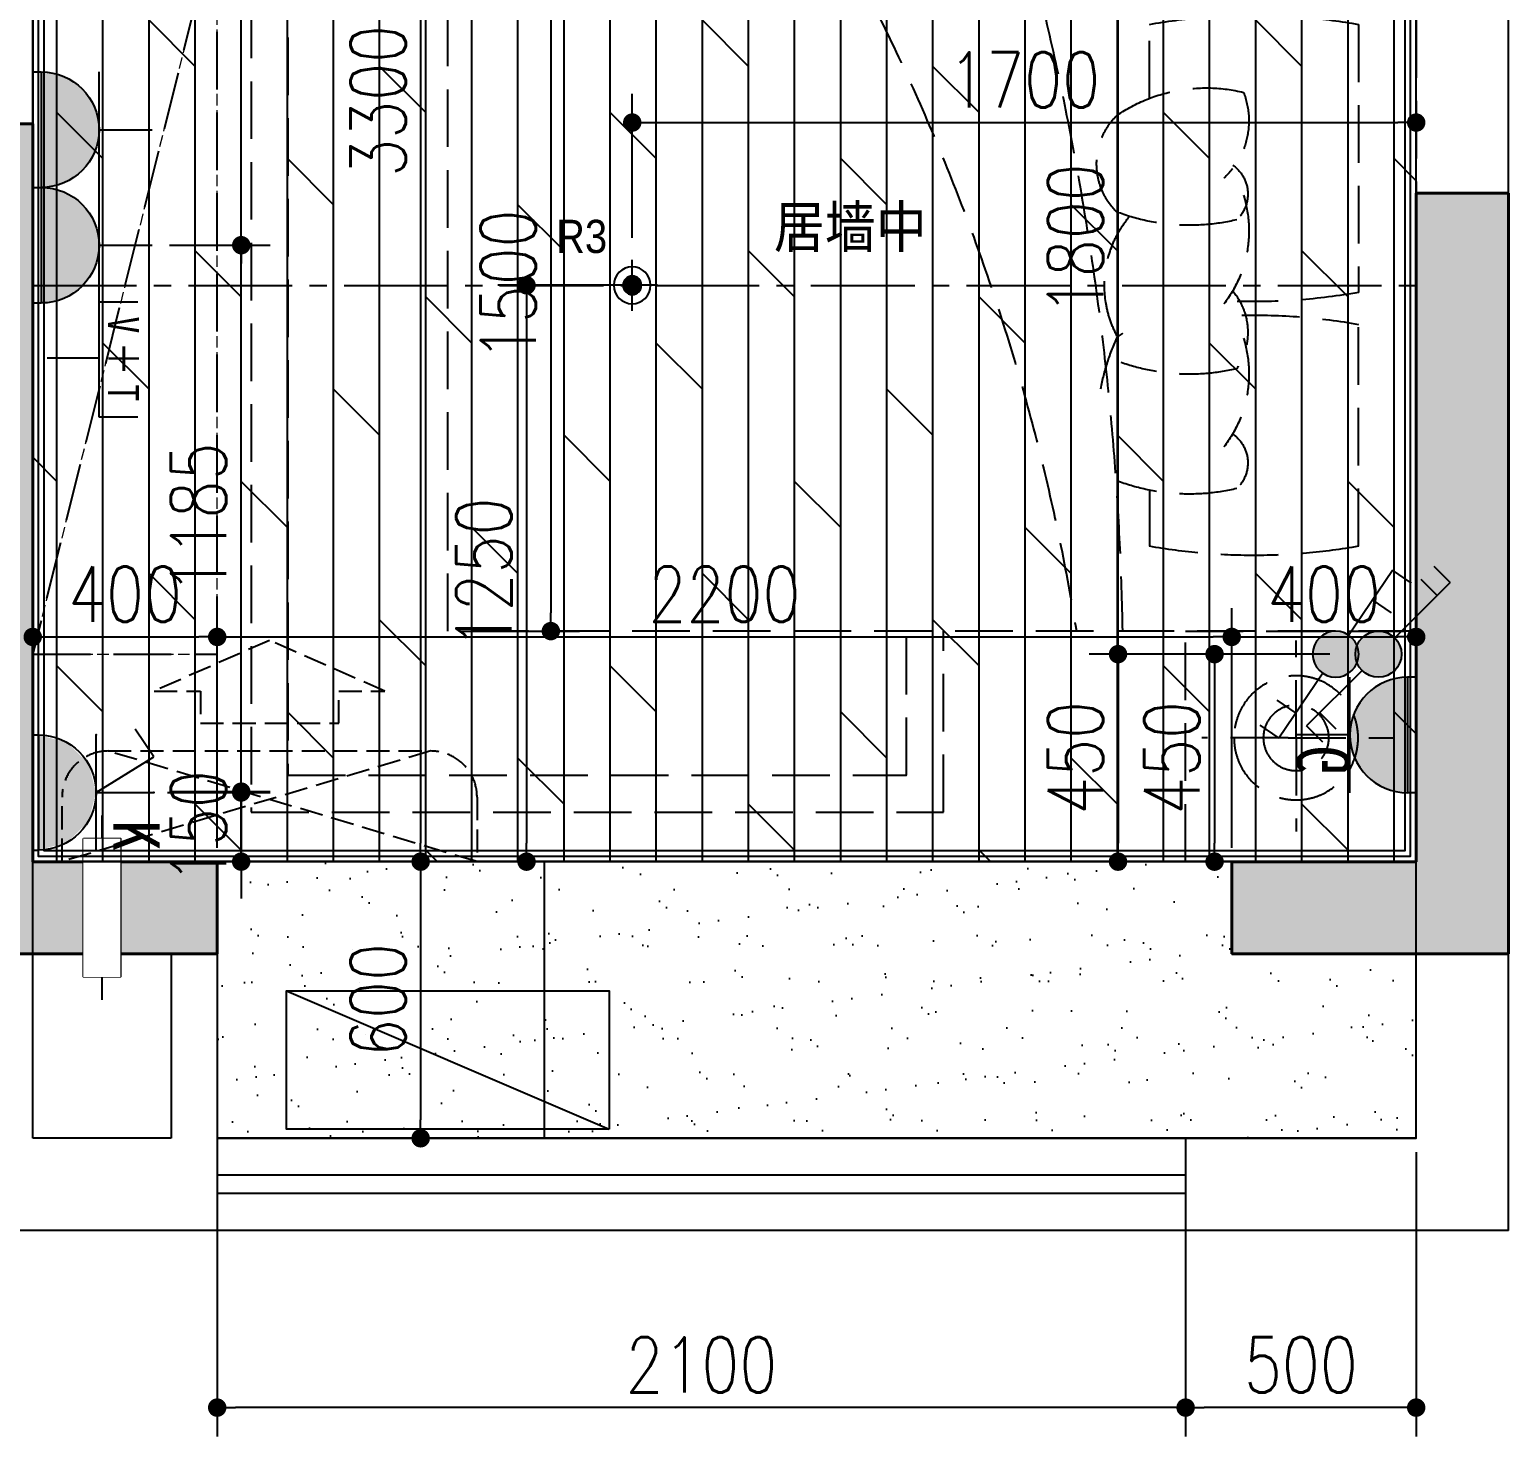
# Model space of a CAD drawing. Header units: inches. Extents: x -2597087 to 134135, y -662679 to 20000.
# Drawn here: x 14211 to 17418, y -42549 to -39497 of the extents above; entities that cross this region are included whole.
import ezdxf
from ezdxf.enums import TextEntityAlignment as Align

# ---------------------------------------------------------------- set-up
doc = ezdxf.new("R2010")
doc.units = ezdxf.units.IN
doc.header["$LTSCALE"] = 100
doc.header["$MEASUREMENT"] = 0
for name, pattern in [('CENTER', [50.8, 31.75, -6.35, 6.35, -6.35]), ('CENTER2', [1.125, 0.75, -0.125, 0.125, -0.125]), ('DASH', [0.35, 0.25, -0.1]), ('DASHDOT2', [12.7, 6.35, -3.175, 0, -3.175])]:
    doc.linetypes.add(name, pattern=pattern)
doc.layers.get('0').update_dxf_attribs({"linetype": 'CONTINUOUS'})
doc.layers.get('Defpoints').update_dxf_attribs({"linetype": 'CONTINUOUS'})
for name, color, linetype in [('-04给水图层', 142, 'CENTER'), ('AIR', 252, 'DASH'), ('air-out', 193, 'CONTINUOUS'), ('EQUIP-动力', 3, 'CONTINUOUS'), ('EQUIP-动力-DIM', 3, 'CONTINUOUS'), ('EQUIP-照明', 3, 'CONTINUOUS'), ('floor', 8, 'CONTINUOUS'), ('FUR-DIM', 3, 'CONTINUOUS'), ('PUB_HATCH', 8, 'CONTINUOUS'), ('RC', 1, 'CONTINUOUS'), ('Rc-L-dim', 4, 'CONTINUOUS'), ('WALL', 7, 'CONTINUOUS'), ('wall-dim', 3, 'CONTINUOUS'), ('WINDOW', 4, 'CONTINUOUS'), ('天花开线', 4, 'CONTINUOUS'), ('空调', 8, 'CONTINUOUS')]:
    doc.layers.add(name, color=color, linetype=linetype)
for name, color, linetype, lineweight in [('air-in', 1, 'CONTINUOUS', 0), ('COLUMN', 30, 'CONTINUOUS', 40), ('FUR', 8, 'CONTINUOUS', 0)]:
    doc.layers.add(name, color=color, linetype=linetype, lineweight=lineweight)
doc.styles.add('_TEL_DIM', font='ROS', dxfattribs={"width": 0.7, "height": 3.5, "bigfont": 'HZTXT'})
doc.styles.get("Standard").update_dxf_attribs({"font": 'txt.shx', "width": 0.8, "bigfont": 'GBCBIG.shx'})
doc.styles.add('STYLE1', font='stylu.ttf')
doc.styles.add('宋体', font='', dxfattribs={"width": 0.8})
doc.styles.get('宋体').set_extended_font_data('SimSun')
doc.dimstyles.new('50', dxfattribs={"dimscale": 50, "dimtxt": 2.4, "dimasz": 0.8, "dimexe": 1.25, "dimexo": 0.6, "dimgap": 0.65, "dimtad": 1, "dimdec": 0, "dimdsep": 46, "dimtxsty": 'Standard', "dimblk1": 'DOT', "dimblk2": 'DOT', "dimsah": 1, "dimcen": 2.5, "dimclrd": 3, "dimclre": 3, "dimclrt": 3, "dimadec": 0, "dimazin": 0, "dimtfac": 1, "dimtdec": 0, "dimtix": 1, "dimtmove": 2, "dimatfit": 0, "dimldrblk": 'DOT', "dimfxl": 5, "dimfxlon": 1, "dimarcsym": 0})

# ---------------------------------------------------------------- blocks, each defined once
blk = doc.blocks.new('9#BZCcolumn')
at = {"layer": 'PUB_HATCH'}
for points in [[(254234.7, -30840.9), (254034.7, -30840.9), (254034.7, -32440.9), (253634.7, -32440.9), (253634.7, -32640.9), (254234.7, -32640.9)], [(250834.7, -30990.9), (250834.7, -32640.9), (251434.7, -32640.9), (251434.7, -32440.9), (251034.7, -32440.9), (251034.7, -30990.9)]]:
    blk.add_hatch(color=256, dxfattribs=at).paths.add_polyline_path(points)
at = {"layer": 'COLUMN'}
for p, q in [((254234.7, -30840.9), (254034.7, -30840.9)), ((254034.7, -30840.9), (254034.7, -32440.9)), ((250834.7, -30990.9), (250834.7, -32640.9)), ((251034.7, -30990.9), (250834.7, -30990.9)), ((251034.7, -32440.9), (251034.7, -30990.9)), ((251434.7, -32440.9), (251034.7, -32440.9)), ((251434.7, -32640.9), (251434.7, -32440.9)), ((254034.7, -32440.9), (253634.7, -32440.9)), ((253634.7, -32440.9), (253634.7, -32640.9)), ((250834.7, -32640.9), (251434.7, -32640.9)), ((253634.7, -32640.9), (254234.7, -32640.9))]:
    blk.add_line(p, q, dxfattribs=at)
blk = doc.blocks.new('KL-TY')
at = {"layer": '空调', "ltscale": 100}
blk.add_lwpolyline([(90, 75), (90, -275), (90, -325)], dxfattribs=at)
blk.add_lwpolyline([(50, 25), (130, 25), (130, -275), (50, -275)], close=True, dxfattribs=at)
at = {"ltscale": 100}
blk.add_wipeout([(50, 25), (130, 25), (130, -275), (50, -275)], dxfattribs=at).dxf.layer = '空调'
blk = doc.blocks.new('A$C65142D5C')
at = {"layer": '空调', "linetype": 'DASH', "ltscale": 2}
for p, q in [((240, 100), (0, 900)), ((0, 0), (240, 800))]:
    blk.add_line(p, q, dxfattribs=at)
blk.add_lwpolyline([(0, 0), (0, 900), (140, 900, -0.414214), (240, 800), (240, 100, -0.414214), (140, 0)], format="xyb", close=True, dxfattribs=at)
blk.add_lwpolyline([(370, 700), (370, 600), (300, 600), (300, 300), (370, 300), (370, 200), (480, 450)], close=True, dxfattribs=at)
blk = doc.blocks.new('k1')
at = {"ltscale": 500}
blk.add_line((700, 300), (0, 0), dxfattribs=at)
blk.add_lwpolyline([(0, 0), (700, 0), (700, 300), (0, 300)], close=True, dxfattribs=at)
blk = doc.blocks.new('gfsss')
at = {"color": 2, "linetype": 'DASH', "ltscale": 5}
for p, q in [((1550945.5, -158739.4), (1551445.5, -158739.4)), ((1551445.5, -158739.4), (1551445.5, -159239.3)), ((1550945.5, -159239.3), (1550945.5, -159239.3)), ((1551445.5, -159239.3), (1550945.5, -159239.3)), ((1551445.5, -160739.3), (1550945.5, -160739.3)), ((1551445.5, -161239.3), (1551445.5, -160739.3)), ((1550945.5, -161239.3), (1551445.5, -161239.3))]:
    blk.add_line(p, q, dxfattribs=at)
at = {"color": 8, "linetype": 'DASH', "ltscale": 5}
for p, q in [((1551205.9, -159007.9), (1551205.9, -158804.6)), ((1552050.4, -159239.3), (1552050.4, -158926.9)), ((1552050.4, -158926.9), (1553392.2, -158926.9)), ((1553392.2, -158926.9), (1553392.2, -161051.8)), ((1551223.3, -159007.9), (1550991.9, -159007.9)), ((1551205.9, -159007.9), (1551205.9, -159218.9)), ((1551223.3, -159007.9), (1551410.2, -159007.9)), ((1552050.4, -161051.8), (1552050.4, -160739.3)), ((1551205.9, -160970.8), (1551205.9, -160759.7)), ((1551223.3, -160970.8), (1550991.9, -160970.8)), ((1551205.9, -160970.8), (1551205.9, -161174.1)), ((1551223.3, -160970.8), (1551410.2, -160970.8)), ((1553392.2, -161051.8), (1552050.4, -161051.8))]:
    blk.add_line(p, q, dxfattribs=at)
at = {"color": 1, "linetype": 'DASH', "ltscale": 5}
for p, q in [((1551970.4, -159239.3), (1551970.4, -158846.9)), ((1551970.4, -158846.9), (1553472.2, -158846.9)), ((1553472.2, -158846.9), (1553472.2, -161131.8)), ((1551970.4, -161131.8), (1551970.4, -160739.3)), ((1553472.2, -161131.8), (1551970.4, -161131.8))]:
    blk.add_line(p, q, dxfattribs=at)
at = {"color": 2, "linetype": 'DASH', "ltscale": 5}
for points in [[(1550945.5, -159239.3), (1550945.5, -158739.4)], [(1550945.5, -160739.3), (1550945.5, -161239.3)]]:
    blk.add_lwpolyline(points, dxfattribs=at)
blk.add_lwpolyline([(1550945.5, -159239.3), (1550945.5, -159239.3), (1550945.5, -160739.3), (1553045.5, -160739.3), (1553045.5, -159239.3)], close=True, dxfattribs=at)
at = {"color": 8, "linetype": 'DASH', "ltscale": 5}
for points in [[(1551524.1, -159583.9), (1551524.1, -159423.5, 0.088227), (1551070.7, -159423.5), (1551070.7, -160004.7, 0.051029), (1551333.6, -160024.2)], [(1551334.7, -159847.1, 0.150015), (1551594.9, -159830.3, 0.421158), (1551593.4, -159619.8)], [(1551524.1, -160433.6), (1551524.1, -160555.2, -0.088227), (1551070.7, -160555.2), (1551070.7, -160074, -0.049068), (1551323.4, -160054.2, -0.049068)], [(1551629.5, -160213.5, 0.0597), (1551593.4, -160100.8)], [(1551334.7, -160170.1, 0.144255), (1551585.5, -160156.7)], [(1551334.7, -160430.1, 0.147531), (1551590.8, -160414.8)]]:
    blk.add_lwpolyline(points, format="xyb", dxfattribs=at)
at = {"linetype": 'DASH', "ltscale": 5}
for centre in [(1551205.9, -159007.9), (1551205.9, -160970.8)]:
    blk.add_circle(centre, 134.6, dxfattribs=at)
at = {"color": 8, "linetype": 'DASH', "ltscale": 5}
for centre in [(1551205.9, -159007.9), (1551205.9, -160970.8)]:
    blk.add_circle(centre, 71.1, dxfattribs=at)
at = {"linetype": 'DASH', "ltscale": 5}
for centre, radius, start, end in [((1557845, -160850.6), 6263.5, 165.09302, 178.98203), ((1556289.3, -161484.1), 4666.7, 151.2482, 170.8167)]:
    blk.add_arc(centre, radius, start, end, dxfattribs=at)
at = {"color": 8, "linetype": 'DASH', "ltscale": 5}
for centre, radius, start, end in [((1551478.3, -159632.5), 169.9, 158.6886, 226.9463), ((1551401, -159906.3), 345.1, 56.1083, 103.5553), ((1551387.4, -159791.4), 76.7, 124.929, 226.6251), ((1551568.3, -159871), 260, 162.7207, 217.6076), ((1551387.1, -159989.7), 234.3, 331.7009, 39.7819), ((1551450.8, -160091.6), 140.2, 140.0013, 214.052), ((1551568.3, -160181), 260, 162.7207, 217.6076), ((1551401, -160387.3), 345.1, 56.1083, 58.4666), ((1551387.4, -160374.4), 76.7, 124.929, 226.6251)]:
    blk.add_arc(centre, radius, start, end, dxfattribs=at)
blk = doc.blocks.new('_Dot')
at = {"color": 0, "linetype": 'ByBlock', "lineweight": -2}
blk.add_line((-0.5, 0), (-1, 0), dxfattribs=at)
at = {"color": 0, "linetype": 'ByBlock', "const_width": 0.5}
blk.add_lwpolyline([(-0.25, 0, 1), (0.25, 0, 1)], format="xyb", close=True, dxfattribs=at)
blk = doc.blocks.new('*D1186')
at = {"layer": 'Defpoints', "color": 0, "transparency": 16777216}
for p in [(15118, -39302.1), (15118, -40802.1), (15341.4, -40802.1)]:
    blk.add_point(p, dxfattribs=at)
at = {"layer": 'FUR-DIM', "color": 3, "lineweight": -2, "transparency": 16777216}
for p, q in [((15148, -39302.1), (15403.9, -39302.1)), ((15341.4, -39342.1), (15341.4, -40762.1)), ((15148, -40802.1), (15403.9, -40802.1))]:
    blk.add_line(p, q, dxfattribs=at)
at = {"layer": 'FUR-DIM', "color": 3, "lineweight": -2, "transparency": 16777216, "xscale": 40, "yscale": 40, "zscale": 40}
for p, rotation in [((15341.4, -39302.1), 90), ((15341.4, -40802.1), 270)]:
    blk.add_blockref('_Dot', p, dxfattribs=dict(at, rotation=rotation))
at = {"layer": 'FUR-DIM', "color": 3, "transparency": 16777216, "insert": (15248.9, -40052.1), "char_height": 120, "attachment_point": 5, "rotation": 90}
blk.add_mtext('1500', dxfattribs=at)
blk = doc.blocks.new('$2134')
h = blk.add_hatch(color=250)
h.dxf.hatch_style = 1
edge = h.paths.add_edge_path()
edge.add_arc((12324.7, 10810.7), 20, 0, 360)
at = {"color": 1}
for p, q in [((12324.7, 10755.7), (12324.7, 10865.7)), ((12269.7, 10810.7), (12389.6, 10810.7))]:
    blk.add_line(p, q, dxfattribs=at)
for radius in [40, 20]:
    blk.add_circle((12324.7, 10810.7), radius, dxfattribs=at)
blk = doc.blocks.new('*D1192')
at = {"layer": 'Defpoints', "color": 0, "transparency": 16777216}
for p in [(17217.9, -39699.1), (15517.9, -40052.1), (17217.9, -40052.1)]:
    blk.add_point(p, dxfattribs=at)
at = {"layer": 'Rc-L-dim', "color": 3, "lineweight": -2, "transparency": 16777216}
for p, q in [((15517.9, -39949.1), (15517.9, -39636.6)), ((17217.9, -39949.1), (17217.9, -39636.6)), ((15557.9, -39699.1), (17177.9, -39699.1))]:
    blk.add_line(p, q, dxfattribs=at)
at = {"layer": 'Rc-L-dim', "color": 3, "lineweight": -2, "transparency": 16777216, "xscale": 40, "yscale": 40, "zscale": 40, "rotation": 180}
blk.add_blockref('_Dot', (15517.9, -39699.1), dxfattribs=at)
at = {"layer": 'Rc-L-dim', "color": 3, "lineweight": -2, "transparency": 16777216, "xscale": 40, "yscale": 40, "zscale": 40}
blk.add_blockref('_Dot', (17217.9, -39699.1), dxfattribs=at)
at = {"layer": 'Rc-L-dim', "color": 3, "transparency": 16777216, "insert": (16367.9, -39606.6), "char_height": 120, "attachment_point": 5}
blk.add_mtext('1700', dxfattribs=at)
blk = doc.blocks.new('*D1193')
at = {"layer": 'Defpoints', "color": 0, "transparency": 16777216}
for p in [(15517.9, -40052.1), (15288.7, -41302.1), (15517.9, -41302.1)]:
    blk.add_point(p, dxfattribs=at)
at = {"layer": 'Rc-L-dim', "color": 3, "lineweight": -2, "transparency": 16777216}
for p, q in [((15487.9, -40052.1), (15226.2, -40052.1)), ((15288.7, -40092.1), (15288.7, -41262.1)), ((15487.9, -41302.1), (15226.2, -41302.1))]:
    blk.add_line(p, q, dxfattribs=at)
at = {"layer": 'Rc-L-dim', "color": 3, "lineweight": -2, "transparency": 16777216, "xscale": 40, "yscale": 40, "zscale": 40}
for p, rotation in [((15288.7, -40052.1), 90), ((15288.7, -41302.1), 270)]:
    blk.add_blockref('_Dot', p, dxfattribs=dict(at, rotation=rotation))
at = {"layer": 'Rc-L-dim', "color": 3, "transparency": 16777216, "insert": (15196.2, -40677.1), "char_height": 120, "attachment_point": 5, "rotation": 90}
blk.add_mtext('1250', dxfattribs=at)
blk = doc.blocks.new('*D1194')
at = {"layer": 'Defpoints', "color": 0, "transparency": 16777216}
for p in [(17136, -40852.1), (16780.7, -41302.1), (17017.9, -41302.1)]:
    blk.add_point(p, dxfattribs=at)
at = {"layer": 'Rc-L-dim', "color": 3, "lineweight": -2, "transparency": 16777216}
for p, q in [((17030.7, -40852.1), (16718.2, -40852.1)), ((16780.7, -40892.1), (16780.7, -41262.1)), ((16987.9, -41302.1), (16718.2, -41302.1))]:
    blk.add_line(p, q, dxfattribs=at)
at = {"layer": 'Rc-L-dim', "color": 3, "lineweight": -2, "transparency": 16777216, "xscale": 40, "yscale": 40, "zscale": 40}
for p, rotation in [((16780.7, -40852.1), 90), ((16780.7, -41302.1), 270)]:
    blk.add_blockref('_Dot', p, dxfattribs=dict(at, rotation=rotation))
at = {"layer": 'Rc-L-dim', "color": 3, "transparency": 16777216, "insert": (16688.2, -41077.1), "char_height": 120, "attachment_point": 5, "rotation": 90}
blk.add_mtext('450', dxfattribs=at)
blk = doc.blocks.new('42aaaa')
at = {"color": 8, "linetype": 'DASH', "ltscale": 5}
for p, q in [((1581699.6, -158996.9), (1581699.6, -161281.8)), ((1581619.6, -159076.9), (1581619.6, -161201.8)), ((1581773, -160939.3), (1581773, -159339.3)), ((1581773, -159339.3), (1582173, -160939.3)), ((1582173, -159339.3), (1582173, -160939.3)), ((1579673, -160889.3), (1579173, -160889.3)), ((1579433.4, -161120.8), (1579433.4, -160909.7)), ((1579673, -161389.3), (1579673, -160889.3)), ((1580197.9, -161281.8), (1580197.9, -160889.3)), ((1580277.9, -161201.8), (1580277.9, -160889.3)), ((1582173, -160939.3), (1581773, -160939.3)), ((1579450.7, -161120.8), (1579219.3, -161120.8)), ((1579433.4, -161120.8), (1579433.4, -161324.1)), ((1579450.7, -161120.8), (1579637.6, -161120.8)), ((1581619.6, -161201.8), (1580277.9, -161201.8)), ((1581699.6, -161281.8), (1580197.9, -161281.8)), ((1579173, -161389.3), (1579673, -161389.3))]:
    blk.add_line(p, q, dxfattribs=at)
blk.add_lwpolyline([(1579173, -159389.3), (1579173, -159389.3), (1579173, -160889.3), (1581272.9, -160889.3), (1581272.9, -159389.3)], close=True, dxfattribs=at)
for points in [[(1579751.5, -159733.9), (1579751.5, -159573.5, 0.088227), (1579298.1, -159573.5), (1579298.1, -160154.7, 0.051029), (1579561, -160174.2)], [(1579562.1, -159997.1, 0.150015), (1579822.3, -159980.3, 0.421158), (1579820.8, -159769.8)], [(1579751.5, -160583.6), (1579751.5, -160705.2, -0.088227), (1579298.1, -160705.2), (1579298.1, -160224, -0.049068), (1579550.9, -160204.2, -0.049068)], [(1579856.9, -160363.5, 0.0597), (1579820.8, -160250.8)], [(1579562.1, -160320.1, 0.144255), (1579812.9, -160306.7)], [(1579562.1, -160580.1, 0.147531), (1579818.2, -160564.8)]]:
    blk.add_lwpolyline(points, format="xyb", dxfattribs=at)
blk.add_lwpolyline([(1579173, -160889.3), (1579173, -161389.3)], dxfattribs=at)
for radius in [134.6, 71.1]:
    blk.add_circle((1579433.4, -161120.8), radius, dxfattribs=at)
for centre, radius, start, end in [((1586072.5, -161000.6), 6263.5, 165.09302, 178.98203), ((1584516.8, -161634.1), 4666.7, 151.2482, 170.8167), ((1579705.7, -159782.5), 169.9, 158.6886, 226.9463), ((1579628.4, -160056.3), 345.1, 56.1083, 103.5553), ((1579614.8, -159941.4), 76.7, 124.929, 226.6251), ((1579795.7, -160021), 260, 162.7207, 217.6076), ((1579614.5, -160139.7), 234.3, 331.7009, 39.7819), ((1579678.3, -160241.6), 140.2, 140.0013, 214.052), ((1579628.4, -160537.3), 345.1, 56.1083, 58.4666), ((1579795.7, -160331), 260, 162.7207, 217.6076), ((1579614.8, -160524.4), 76.7, 124.929, 226.6251)]:
    blk.add_arc(centre, radius, start, end, dxfattribs=at)
blk = doc.blocks.new('1联双控开关')
h = blk.add_hatch(color=256)
h.dxf.hatch_style = 1
h.paths.add_polyline_path([(50, -50, 1), (-50, -50, 1)])
for p, q in [((-190.9, 70.2), (-155.6, 105.6)), ((-35.4, -14.6), (-155.6, 105.6)), ((-144.3, 23.6), (-109, 59)), ((35.4, -85.4), (155.6, -205.6)), ((135.8, -115.1), (100.5, -150.5)), ((190.9, -170.2), (155.6, -205.6))]:
    blk.add_line(p, q)
blk.add_circle((0, -50), 50)
blk = doc.blocks.new('safre2cdas')
at = {"linetype": 'ByBlock', "lineweight": -2}
h = blk.add_hatch(color=0, dxfattribs=at)
edge = h.paths.add_edge_path()
edge.add_ellipse((-141.7, 0), major_axis=(-88.6, 88.6), ratio=1, start_angle=135, end_angle=315, ccw=False)
edge.add_line((-141.7, -125.2), (-141.7, 125.2))
at = {"color": 0, "linetype": 'ByBlock', "lineweight": -2}
for p, q in [((-160.3, 125.2), (-141.7, 125.2)), ((-141.7, 125.2), (-141.7, -125.2)), ((-16.4, -125.2), (-16.4, 125.2)), ((-16.4, 0), (98.6, 0)), ((-160.3, -125.2), (-141.7, -125.2))]:
    blk.add_line(p, q, dxfattribs=at)
at = {"color": 0, "linetype": 'ByBlock', "lineweight": -2, "extrusion": (0, 0, -1)}
blk.add_ellipse((-141.7, 0), major_axis=(88.6, 88.6), ratio=1, start_param=-0.785398, end_param=2.356194, dxfattribs=at)
blk = doc.blocks.new('ERYUII')
at = {"layer": 'EQUIP-动力'}
blk.add_blockref('safre2cdas', (15061.3, 7091.6), dxfattribs=at)
at = {"layer": 'EQUIP-动力', "style": '宋体', "width": 0.8}
blk.add_text('G', height=115.1, rotation=270.0003, dxfattribs=at).set_placement((15102.8, 7037.3), align=Align.MIDDLE_CENTER)
blk = doc.blocks.new('*D1208')
at = {"layer": 'Defpoints', "color": 0, "transparency": 16777216}
for p in [(16912.4, -40852.1), (16571.3, -41302.1), (16821.3, -41302.1)]:
    blk.add_point(p, dxfattribs=at)
at = {"layer": 'EQUIP-动力-DIM', "color": 3, "lineweight": -2, "transparency": 16777216}
for p, q in [((16821.3, -40852.1), (16508.8, -40852.1)), ((16571.3, -40892.1), (16571.3, -41262.1)), ((16791.3, -41302.1), (16508.8, -41302.1))]:
    blk.add_line(p, q, dxfattribs=at)
at = {"layer": 'EQUIP-动力-DIM', "color": 3, "lineweight": -2, "transparency": 16777216, "xscale": 40, "yscale": 40, "zscale": 40}
for p, rotation in [((16571.3, -40852.1), 90), ((16571.3, -41302.1), 270)]:
    blk.add_blockref('_Dot', p, dxfattribs=dict(at, rotation=rotation))
at = {"layer": 'EQUIP-动力-DIM', "color": 3, "transparency": 16777216, "insert": (16478.8, -41077.1), "char_height": 120, "attachment_point": 5, "rotation": 90}
blk.add_mtext('450', dxfattribs=at)
blk = doc.blocks.new('PCG7')
at = {"color": 0, "linetype": 'ByBlock', "lineweight": -2}
for p, q in [((-120, 675), (-120, 300)), ((996, 300), (996, 675)), ((-120, 300), (996, 300)), ((450, 300), (450, -201))]:
    blk.add_line(p, q, dxfattribs=at)
at = {"color": 0, "linetype": 'ByBlock', "lineweight": -2, "style": '宋体', "width": 0.8}
for s, p in [('T', (33, 386)), ('＋', (282, 385)), ('V', (690, 386))]:
    blk.add_text(s, height=300, dxfattribs=at).set_placement(p)
blk = doc.blocks.new('消毒柜')
at = {"layer": 'EQUIP-动力'}
for p, q in [((-525, 250), (-500, 250)), ((-500, -250), (-500, 250)), ((-250, 250), (-250, -250)), ((-250, 0), (0, 0)), ((-525, -250), (-500, -250))]:
    blk.add_line(p, q, dxfattribs=at)
blk.add_arc((-500, 0), 250, 270, 90, dxfattribs=at)
for p in [(-250, 250), (0, 0), (-250, -250)]:
    blk.add_point(p, dxfattribs=at)
for points in [[(-375, 216.5), (-375, -216.5), (-500, 250), (-500, -250)], [(-283.5, 125), (-283.5, -125), (-375, 216.5), (-375, -216.5)], [(-250, 0), (-250, 0), (-283.5, 125), (-283.5, -125)]]:
    blk.add_solid(points, dxfattribs=at)
at = {"layer": 'EQUIP-动力', "color": 7, "style": '_TEL_DIM', "flags": 1}
blk.add_attdef('A', text='', height=0.01, rotation=90, dxfattribs=at).set_placement((0, 0), align=Align.MIDDLE_CENTER)
blk = doc.blocks.new('空调插座')
at = {"layer": 'EQUIP-动力'}
for p, q in [((7039.6, 15106.9), (6914.4, 15029.5)), ((6914.4, 15029.5), (6954.8, 14969.7))]:
    blk.add_line(p, q, dxfattribs=at)
ref = blk.add_blockref('消毒柜', (6914.6, 15106.9), dxfattribs=dict(at, xscale=-0.5, yscale=0.5, zscale=0.5))
ref.add_attrib('X', 'K', dxfattribs={"height": 100, "rotation": 90, "style": '宋体'}).set_placement((7032, 15199.6), align=Align.BOTTOM_CENTER)
blk = doc.blocks.new('*D1209')
at = {"layer": 'Defpoints', "color": 0, "transparency": 16777216}
for p in [(14480.4, -41152.1), (14480.4, -41302.1), (14669.9, -41302.1)]:
    blk.add_point(p, dxfattribs=at)
at = {"layer": 'EQUIP-动力-DIM', "color": 3, "lineweight": -2, "transparency": 16777216}
for p, q in [((14669.9, -41112.1), (14669.9, -41072.1)), ((14510.4, -41152.1), (14732.4, -41152.1)), ((14669.9, -41152.1), (14669.9, -41302.1)), ((14510.4, -41302.1), (14732.4, -41302.1)), ((14669.9, -41342.1), (14669.9, -41382.1))]:
    blk.add_line(p, q, dxfattribs=at)
at = {"layer": 'EQUIP-动力-DIM', "color": 3, "lineweight": -2, "transparency": 16777216, "xscale": 40, "yscale": 40, "zscale": 40}
for p, rotation in [((14669.9, -41152.1), 270), ((14669.9, -41302.1), 90)]:
    blk.add_blockref('_Dot', p, dxfattribs=dict(at, rotation=rotation))
at = {"layer": 'EQUIP-动力-DIM', "color": 3, "transparency": 16777216, "insert": (14577.4, -41227.1), "char_height": 120, "attachment_point": 5, "rotation": 90}
blk.add_mtext('150', dxfattribs=at)
blk = doc.blocks.new('*D1332')
at = {"layer": 'Defpoints', "color": 0, "transparency": 16777216}
for p in [(14617.9, -40814.7), (14217.9, -41302.1), (14617.9, -41302.1)]:
    blk.add_point(p, dxfattribs=at)
at = {"layer": 'wall-dim', "color": 3, "lineweight": -2, "transparency": 16777216}
for p, q in [((14217.9, -41272.1), (14217.9, -40752.2)), ((14617.9, -41272.1), (14617.9, -40752.2)), ((14257.9, -40814.7), (14577.9, -40814.7))]:
    blk.add_line(p, q, dxfattribs=at)
at = {"layer": 'wall-dim', "color": 3, "lineweight": -2, "transparency": 16777216, "xscale": 40, "yscale": 40, "zscale": 40, "rotation": 180}
blk.add_blockref('_Dot', (14217.9, -40814.7), dxfattribs=at)
at = {"layer": 'wall-dim', "color": 3, "lineweight": -2, "transparency": 16777216, "xscale": 40, "yscale": 40, "zscale": 40}
blk.add_blockref('_Dot', (14617.9, -40814.7), dxfattribs=at)
at = {"layer": 'wall-dim', "color": 3, "transparency": 16777216, "insert": (14417.9, -40722.2), "char_height": 120, "attachment_point": 5}
blk.add_mtext('400', dxfattribs=at)
blk = doc.blocks.new('*D1333')
at = {"layer": 'Defpoints', "color": 0, "transparency": 16777216}
for p in [(16817.9, -40814.7), (14617.9, -41302.1), (16817.9, -41302.1)]:
    blk.add_point(p, dxfattribs=at)
at = {"layer": 'wall-dim', "color": 3, "lineweight": -2, "transparency": 16777216}
for p, q in [((14617.9, -41272.1), (14617.9, -40752.2)), ((16817.9, -41272.1), (16817.9, -40752.2)), ((14657.9, -40814.7), (16777.9, -40814.7))]:
    blk.add_line(p, q, dxfattribs=at)
at = {"layer": 'wall-dim', "color": 3, "lineweight": -2, "transparency": 16777216, "xscale": 40, "yscale": 40, "zscale": 40, "rotation": 180}
blk.add_blockref('_Dot', (14617.9, -40814.7), dxfattribs=at)
at = {"layer": 'wall-dim', "color": 3, "lineweight": -2, "transparency": 16777216, "xscale": 40, "yscale": 40, "zscale": 40}
blk.add_blockref('_Dot', (16817.9, -40814.7), dxfattribs=at)
at = {"layer": 'wall-dim', "color": 3, "transparency": 16777216, "insert": (15717.9, -40722.2), "char_height": 120, "attachment_point": 5}
blk.add_mtext('2200', dxfattribs=at)
blk = doc.blocks.new('*D1334')
at = {"layer": 'Defpoints', "color": 0, "transparency": 16777216}
for p in [(17217.9, -40814.7), (16817.9, -41302.1), (17217.9, -41302.1)]:
    blk.add_point(p, dxfattribs=at)
at = {"layer": 'wall-dim', "color": 3, "lineweight": -2, "transparency": 16777216}
for p, q in [((16817.9, -41272.1), (16817.9, -40752.2)), ((17217.9, -41272.1), (17217.9, -40752.2)), ((16857.9, -40814.7), (17177.9, -40814.7))]:
    blk.add_line(p, q, dxfattribs=at)
at = {"layer": 'wall-dim', "color": 3, "lineweight": -2, "transparency": 16777216, "xscale": 40, "yscale": 40, "zscale": 40, "rotation": 180}
blk.add_blockref('_Dot', (16817.9, -40814.7), dxfattribs=at)
at = {"layer": 'wall-dim', "color": 3, "lineweight": -2, "transparency": 16777216, "xscale": 40, "yscale": 40, "zscale": 40}
blk.add_blockref('_Dot', (17217.9, -40814.7), dxfattribs=at)
at = {"layer": 'wall-dim', "color": 3, "transparency": 16777216, "insert": (17017.9, -40722.2), "char_height": 120, "attachment_point": 5}
blk.add_mtext('400', dxfattribs=at)
blk = doc.blocks.new('*D1335')
at = {"layer": 'Defpoints', "color": 0, "transparency": 16777216}
for p in [(16717.9, -41902.1), (17217.9, -41902.1), (16717.9, -42486.2)]:
    blk.add_point(p, dxfattribs=at)
at = {"layer": 'wall-dim', "color": 3, "lineweight": -2, "transparency": 16777216}
for p, q in [((16717.9, -41932.1), (16717.9, -42548.7)), ((17217.9, -41932.1), (17217.9, -42548.7)), ((17177.9, -42486.2), (16757.9, -42486.2))]:
    blk.add_line(p, q, dxfattribs=at)
at = {"layer": 'wall-dim', "color": 3, "lineweight": -2, "transparency": 16777216, "xscale": 40, "yscale": 40, "zscale": 40, "rotation": 180}
blk.add_blockref('_Dot', (16717.9, -42486.2), dxfattribs=at)
at = {"layer": 'wall-dim', "color": 3, "lineweight": -2, "transparency": 16777216, "xscale": 40, "yscale": 40, "zscale": 40}
blk.add_blockref('_Dot', (17217.9, -42486.2), dxfattribs=at)
at = {"layer": 'wall-dim', "color": 3, "transparency": 16777216, "insert": (16967.9, -42393.7), "char_height": 120, "attachment_point": 5}
blk.add_mtext('500', dxfattribs=at)
blk = doc.blocks.new('*D1336')
at = {"layer": 'Defpoints', "color": 0, "transparency": 16777216}
for p in [(14617.9, -41902.1), (16717.9, -41902.1), (14617.9, -42486.2)]:
    blk.add_point(p, dxfattribs=at)
at = {"layer": 'wall-dim', "color": 3, "lineweight": -2, "transparency": 16777216}
for p, q in [((14617.9, -41932.1), (14617.9, -42548.7)), ((16717.9, -41932.1), (16717.9, -42548.7)), ((16677.9, -42486.2), (14657.9, -42486.2))]:
    blk.add_line(p, q, dxfattribs=at)
at = {"layer": 'wall-dim', "color": 3, "lineweight": -2, "transparency": 16777216, "xscale": 40, "yscale": 40, "zscale": 40, "rotation": 180}
blk.add_blockref('_Dot', (14617.9, -42486.2), dxfattribs=at)
at = {"layer": 'wall-dim', "color": 3, "lineweight": -2, "transparency": 16777216, "xscale": 40, "yscale": 40, "zscale": 40}
blk.add_blockref('_Dot', (16717.9, -42486.2), dxfattribs=at)
at = {"layer": 'wall-dim', "color": 3, "transparency": 16777216, "insert": (15667.9, -42393.7), "char_height": 120, "attachment_point": 5}
blk.add_mtext('2100', dxfattribs=at)
blk = doc.blocks.new('*D1341')
at = {"layer": 'Defpoints', "color": 0, "transparency": 16777216}
for p in [(15317.9, -38002.1), (15059.1, -41302.1), (15317.9, -41302.1)]:
    blk.add_point(p, dxfattribs=at)
at = {"layer": 'wall-dim', "color": 3, "lineweight": -2, "transparency": 16777216}
for p, q in [((15287.9, -38002.1), (14996.6, -38002.1)), ((15059.1, -38042.1), (15059.1, -41262.1)), ((15287.9, -41302.1), (14996.6, -41302.1))]:
    blk.add_line(p, q, dxfattribs=at)
at = {"layer": 'wall-dim', "color": 3, "lineweight": -2, "transparency": 16777216, "xscale": 40, "yscale": 40, "zscale": 40}
for p, rotation in [((15059.1, -38002.1), 90), ((15059.1, -41302.1), 270)]:
    blk.add_blockref('_Dot', p, dxfattribs=dict(at, rotation=rotation))
at = {"layer": 'wall-dim', "color": 3, "transparency": 16777216, "insert": (14966.6, -39652.1), "char_height": 120, "attachment_point": 5, "rotation": 90}
blk.add_mtext('3300', dxfattribs=at)
blk = doc.blocks.new('*D1342')
at = {"layer": 'Defpoints', "color": 0, "transparency": 16777216}
for p in [(15317.9, -41302.1), (15059.1, -41902.1), (15317.9, -41902.1)]:
    blk.add_point(p, dxfattribs=at)
at = {"layer": 'wall-dim', "color": 3, "lineweight": -2, "transparency": 16777216}
for p, q in [((15287.9, -41302.1), (14996.6, -41302.1)), ((15059.1, -41342.1), (15059.1, -41862.1)), ((15287.9, -41902.1), (14996.6, -41902.1))]:
    blk.add_line(p, q, dxfattribs=at)
at = {"layer": 'wall-dim', "color": 3, "lineweight": -2, "transparency": 16777216, "xscale": 40, "yscale": 40, "zscale": 40}
for p, rotation in [((15059.1, -41302.1), 90), ((15059.1, -41902.1), 270)]:
    blk.add_blockref('_Dot', p, dxfattribs=dict(at, rotation=rotation))
at = {"layer": 'wall-dim', "color": 3, "transparency": 16777216, "insert": (14966.6, -41602.1), "char_height": 120, "attachment_point": 5, "rotation": 90}
blk.add_mtext('600', dxfattribs=at)
blk = doc.blocks.new('2联单控开关')
h = blk.add_hatch(color=256)
h.dxf.hatch_style = 1
h.paths.add_polyline_path([(50, -50, 1), (-50, -50, 1)])
for p, q in [((35.4, -85.4), (155.6, -205.6)), ((162.6, -141.9), (127.3, -177.3)), ((190.9, -170.2), (155.6, -205.6))]:
    blk.add_line(p, q)
blk.add_circle((0, -50), 50)
blk = doc.blocks.new('*U1138')
at = {"layer": 'EQUIP-照明'}
blk.add_blockref('2联单控开关', (0, 0), dxfattribs=at)
blk = doc.blocks.new('*D1531')
at = {"layer": 'Defpoints', "color": 0, "transparency": 16777216}
for p in [(14484.8, -39965.1), (14670.1, -39965.1), (14484.8, -41150.3)]:
    blk.add_point(p, dxfattribs=at)
at = {"layer": 'EQUIP-动力-DIM', "color": 3, "lineweight": -2, "transparency": 16777216}
for p, q in [((14514.8, -39965.1), (14732.6, -39965.1)), ((14670.1, -41110.3), (14670.1, -40005.1)), ((14514.8, -41150.3), (14732.6, -41150.3))]:
    blk.add_line(p, q, dxfattribs=at)
at = {"layer": 'EQUIP-动力-DIM', "color": 3, "lineweight": -2, "transparency": 16777216, "xscale": 40, "yscale": 40, "zscale": 40}
for p, rotation in [((14670.1, -39965.1), 90), ((14670.1, -41150.3), 270)]:
    blk.add_blockref('_Dot', p, dxfattribs=dict(at, rotation=rotation))
at = {"layer": 'EQUIP-动力-DIM', "color": 3, "transparency": 16777216, "insert": (14577.6, -40557.7), "char_height": 120, "attachment_point": 5, "rotation": 90}
blk.add_mtext('1185', dxfattribs=at)
blk = doc.blocks.new('*D1532')
at = {"layer": 'Defpoints', "color": 0, "transparency": 16777216}
for p in [(16571.3, -39052.1), (16813.2, -39052.1), (16821.3, -40852.1)]:
    blk.add_point(p, dxfattribs=at)
at = {"layer": 'EQUIP-动力-DIM', "color": 3, "lineweight": -2, "transparency": 16777216}
for p, q in [((16783.2, -39052.1), (16508.8, -39052.1)), ((16571.3, -40812.1), (16571.3, -39092.1)), ((16791.3, -40852.1), (16508.8, -40852.1))]:
    blk.add_line(p, q, dxfattribs=at)
at = {"layer": 'EQUIP-动力-DIM', "color": 3, "lineweight": -2, "transparency": 16777216, "xscale": 40, "yscale": 40, "zscale": 40}
for p, rotation in [((16571.3, -39052.1), 90), ((16571.3, -40852.1), 270)]:
    blk.add_blockref('_Dot', p, dxfattribs=dict(at, rotation=rotation))
at = {"layer": 'EQUIP-动力-DIM', "color": 3, "transparency": 16777216, "insert": (16478.8, -39952.1), "char_height": 120, "attachment_point": 5, "rotation": 90}
blk.add_mtext('1800', dxfattribs=at)

msp = doc.modelspace()

# ---------------------------------------------------------------- hatches: boundary and pattern name
at = {"layer": 'floor'}
h = msp.add_hatch(dxfattribs=at)
h.set_pattern_fill('AR-SAND', color=8, scale=80)
h.paths.add_polyline_path([(14617.895, -41302.103), (14617.895, -41902.103), (17217.895, -41902.103), (17217.895, -41502.103), (16817.895, -41502.103), (16817.895, -41302.103)])

# ---------------------------------------------------------------- linework, layer by layer
msp.add_lwpolyline([(14617.895, -41302.103), (14617.895, -41902.103), (17217.895, -41902.103), (17217.895, -41502.103), (16817.895, -41502.103), (16817.895, -41302.103)], close=True, dxfattribs=at)
at = {"layer": 'floor', "ltscale": 5}
msp.add_lwpolyline([(15326.695, -41302.103), (15326.695, -41902.103)], dxfattribs=at)
at = {"layer": 'FUR', "color": 2, "linetype": 'DASH'}
msp.add_lwpolyline([(14617.895, -40852.14), (14617.895, -39252.14), (14217.895, -39252.14), (14217.895, -40852.14)], close=True, dxfattribs=at)
at = {"layer": 'FUR', "linetype": 'DASH'}
msp.add_lwpolyline([(14617.895, -39252.14), (14217.895, -40852.14)], dxfattribs=at)
at = {"layer": 'WALL'}
for p, q in [((14217.895, -39702.103), (14217.895, -37002.103)), ((17417.895, -41402.103), (17417.895, -37902.103)), ((17217.895, -41302.103), (17217.895, -38002.103)), ((14217.895, -39800.103), (14217.895, -39700.103)), ((14217.895, -40487.145), (14217.895, -39887.145)), ((14217.895, -41302.103), (14217.895, -40402.103)), ((14217.895, -41502.103), (14217.895, -41302.103)), ((17217.895, -41502.103), (17217.895, -41302.103)), ((17417.895, -42102.103), (17417.895, -41402.103)), ((14217.895, -41902.103), (14217.895, -41502.103)), ((14517.895, -41502.103), (14517.895, -41902.103)), ((14517.895, -41502.103), (14617.895, -41502.103)), ((14617.895, -41502.103), (14617.895, -42102.103)), ((17217.895, -41902.103), (17217.895, -41502.103)), ((14517.895, -41902.103), (14217.895, -41902.103)), ((17217.895, -41902.103), (16717.895, -41902.103)), ((16717.895, -41902.103), (16717.895, -42102.103)), ((14617.895, -42102.103), (14017.895, -42102.103)), ((17417.895, -42102.103), (16717.895, -42102.103))]:
    msp.add_line(p, q, dxfattribs=at)
at = {"layer": 'WINDOW'}
for p, q in [((16717.895, -41902.103), (14617.895, -41902.103)), ((16717.895, -41982.103), (14617.895, -41982.103)), ((16717.895, -42022.103), (14617.895, -42022.103)), ((16717.895, -42102.103), (14617.895, -42102.103))]:
    msp.add_line(p, q, dxfattribs=at)
at = {"layer": '天花开线', "linetype": 'CENTER2', "ltscale": 3}
msp.add_line((14217.895, -40052.14), (17217.895, -40052.14), dxfattribs=at)

# ---------------------------------------------------------------- block references
at = {"layer": 'air-out', "xscale": -1}
msp.add_blockref('k1', (15467.895, -41882.103), dxfattribs=at)
at = {"layer": 'COLUMN', "xscale": -1}
msp.add_blockref('9#BZCcolumn', (268252.61, -8861.246), dxfattribs=at)
at = {"layer": 'EQUIP-动力', "rotation": 359.9999928969773}
for p in [(14378.167, -39714.607), (14378.167, -39965.098)]:
    msp.add_blockref('safre2cdas', p, dxfattribs=at)
at = {"layer": 'EQUIP-动力', "xscale": -0.2240000003948813, "yscale": 0.2240000003948813, "zscale": 0.2240000003948813, "rotation": 269.999989323706}
msp.add_blockref('PCG7', (14294.53, -40310.862), dxfattribs=at)
at = {"layer": 'EQUIP-动力', "extrusion": (0, 0, -1), "zscale": -1, "rotation": 169.0457658810993}
msp.add_blockref('1联双控开关', (-17052.747, -40901.192), dxfattribs=at)
at = {"layer": 'EQUIP-动力', "color": 2, "xscale": -1, "rotation": 7.103022570120743e-06}
msp.add_blockref('ERYUII', (32118.9, -48118.939), dxfattribs=at)
at = {"layer": 'EQUIP-照明', "extrusion": (0, 0, -1), "xscale": -1, "zscale": -1}
for p, rotation in [((-17085.974, -40852.14), 270), ((-17185.974, -40852.14), 90)]:
    msp.add_blockref('*U1138', p, dxfattribs=dict(at, rotation=rotation))
at = {"layer": 'FUR', "xscale": -1}
msp.add_blockref('gfsss', (1568163.435, 119937.209), dxfattribs=at)
at = {"layer": 'RC', "xscale": -1}
msp.add_blockref('$2134', (27842.556, -50862.791), dxfattribs=at)

# ---------------------------------------------------------------- texts
at = {"layer": 'RC', "color": 4, "linetype": 'DASHDOT2', "ltscale": 0.1, "style": 'STYLE1', "width": 0.9}
msp.add_text('R3', height=72, dxfattribs=at).set_placement((15352.704, -39981.978))
at = {"layer": 'Rc-L-dim', "color": 4, "linetype": 'DASHDOT2', "ltscale": 0.1, "style": 'STYLE1', "width": 0.9}
msp.add_text('居墙中', height=90, dxfattribs=at).set_placement((15825.123, -39970.254))

# ---------------------------------------------------------------- dimensions: what is measured, and where the dimension line sits
at = {"layer": 'EQUIP-动力-DIM'}
for base, p1, p2, picture, middle in [((16571.33, -39052.103), (16821.33, -40852.103), (16813.236, -39052.103), '*D1532', (16478.83, -39952.103)), ((14670.086, -39965.098), (14484.784, -41150.329), (14484.784, -39965.098), '*D1531', (14577.586, -40557.714)), ((16571.33, -41302.103), (16912.382, -40852.103), (16821.33, -41302.103), '*D1208', (16478.83, -41077.103)), ((14669.914, -41302.103), (14480.395, -41152.103), (14480.395, -41302.103), '*D1209', (14577.414, -41227.103))]:
    dim = msp.add_linear_dim(base=base, p1=p1, p2=p2, angle=90, dimstyle='50', dxfattribs=at)
    dim.commit()
    dim.dimension.update_dxf_attribs({"geometry": picture, "text_midpoint": middle})
at = {"layer": 'FUR-DIM'}
dim = msp.add_linear_dim(base=(15341.412, -40802.14), p1=(15117.975, -39302.14), p2=(15117.975, -40802.14), angle=90, dimstyle='50', dxfattribs=at)
dim.commit()
dim.dimension.update_dxf_attribs({"geometry": '*D1186', "text_midpoint": (15248.912, -40052.14)})
at = {"layer": 'Rc-L-dim'}
for base, p1, p2, angle, picture, middle in [((17217.895, -39699.076), (15517.895, -40052.14), (17217.895, -40052.14), 180, '*D1192', (16367.895, -39606.576)), ((15288.671, -41302.103), (15517.895, -40052.14), (15517.895, -41302.103), 90, '*D1193', (15196.171, -40677.122)), ((16780.679, -41302.103), (17135.974, -40852.14), (17017.895, -41302.103), 90, '*D1194', (16688.179, -41077.122))]:
    dim = msp.add_linear_dim(base=base, p1=p1, p2=p2, angle=angle, dimstyle='50', dxfattribs=at)
    dim.commit()
    dim.dimension.update_dxf_attribs({"geometry": picture, "text_midpoint": middle})
at = {"layer": 'wall-dim'}
for base, p1, p2, angle, picture, middle in [((15059.101, -41302.103), (15317.895, -38002.103), (15317.895, -41302.103), 90, '*D1341', (14966.601, -39652.103)), ((16817.895, -40814.732), (14617.895, -41302.103), (16817.895, -41302.103), 180, '*D1333', (15717.895, -40722.232)), ((17217.895, -40814.732), (16817.895, -41302.103), (17217.895, -41302.103), 180, '*D1334', (17017.895, -40722.232)), ((15059.101, -41902.103), (15317.895, -41302.103), (15317.895, -41902.103), 90, '*D1342', (14966.601, -41602.103)), ((14617.895, -42486.229), (16717.895, -41902.103), (14617.895, -41902.103), 180, '*D1336', (15667.895, -42393.729)), ((16717.895, -42486.229), (17217.895, -41902.103), (16717.895, -41902.103), 180, '*D1335', (16967.895, -42393.729))]:
    dim = msp.add_linear_dim(base=base, p1=p1, p2=p2, angle=angle, dimstyle='50', override={"dimfxl": 250, "dimarcsym": 2}, dxfattribs=at)
    dim.commit()
    dim.dimension.update_dxf_attribs({"geometry": picture, "text_midpoint": middle})

# ---------------------------------------------------------------- next in the draw order: block references
at = {"layer": 'AIR', "extrusion": (0, 0, -1), "xscale": -1, "zscale": -1}
msp.add_blockref('KL-TY', (-14277.895, -41277.103), dxfattribs=at)

# ---------------------------------------------------------------- next in the draw order: hatches: boundary and pattern name
at = {"layer": 'floor'}
h = msp.add_hatch(dxfattribs=at)
h.set_pattern_fill('DOLMIT', color=256, scale=400, angle=90, style=0)
h.set_pattern_definition([(90, (12669.92, -12077.45), (-100, 6e-15), []), (135, (12669.92, -12077.45), (-200, -200), [141.4214, -282.8427])])
h.paths.add_polyline_path([(14217.895, -41302.103), (17217.895, -41302.103), (17217.895, -38002.103), (15317.895, -38002.103), (15317.895, -37002.103), (15217.895, -37002.103), (15217.895, -37007.103), (14317.895, -37007.103), (14317.895, -37002.103), (14217.895, -37002.103)])

# ---------------------------------------------------------------- next in the draw order: linework, layer by layer
msp.add_lwpolyline([(14317.895, -37002.103), (14217.895, -37002.103), (14217.895, -41302.103), (17217.895, -41302.103), (17217.895, -38002.103), (15317.895, -38002.103), (15317.895, -37862.103)], dxfattribs=at)
at = {"layer": 'RC'}
for points in [[(17217.895, -38002.103), (14217.895, -38002.103), (14217.895, -41302.103), (17217.895, -41302.103)], [(17193.895, -38026.103), (14241.895, -38026.103), (14241.895, -41278.103), (17193.895, -41278.103)]]:
    msp.add_lwpolyline(points, close=True, dxfattribs=at)
at = {"layer": 'RC', "color": 8}
msp.add_lwpolyline([(17205.895, -38014.103), (14229.895, -38014.103), (14229.895, -41290.103), (17205.895, -41290.103)], close=True, dxfattribs=at)
at = {"layer": 'WINDOW'}
msp.add_line((17217.895, -41302.103), (14217.895, -41302.103), dxfattribs=at)

# ---------------------------------------------------------------- next in the draw order: block references
at = {"layer": '-04给水图层', "xscale": -1}
msp.add_blockref('42aaaa', (1596390.859, 120087.209), dxfattribs=at)
at = {"rotation": 180}
msp.add_blockref('空调插座', (21394.969, -26045.198), dxfattribs=at)
at = {"layer": 'air-in', "rotation": 90.00000000000001}
msp.add_blockref('A$C65142D5C', (15181.352, -41302.104), dxfattribs=at)
at = {"layer": 'EQUIP-动力', "xscale": -1}
msp.add_blockref('42aaaa', (1596390.859, 120087.209), dxfattribs=at)

# ---------------------------------------------------------------- next in the draw order: dimensions: what is measured, and where the dimension line sits
at = {"layer": 'wall-dim'}
dim = msp.add_linear_dim(base=(14617.895, -40814.732), p1=(14217.895, -41302.103), p2=(14617.895, -41302.103), angle=180, dimstyle='50', override={"dimfxl": 250, "dimarcsym": 2}, dxfattribs=at)
dim.commit()
dim.dimension.update_dxf_attribs({"geometry": '*D1332', "text_midpoint": (14417.895, -40722.232)})

doc.saveas('drawing.dxf')
